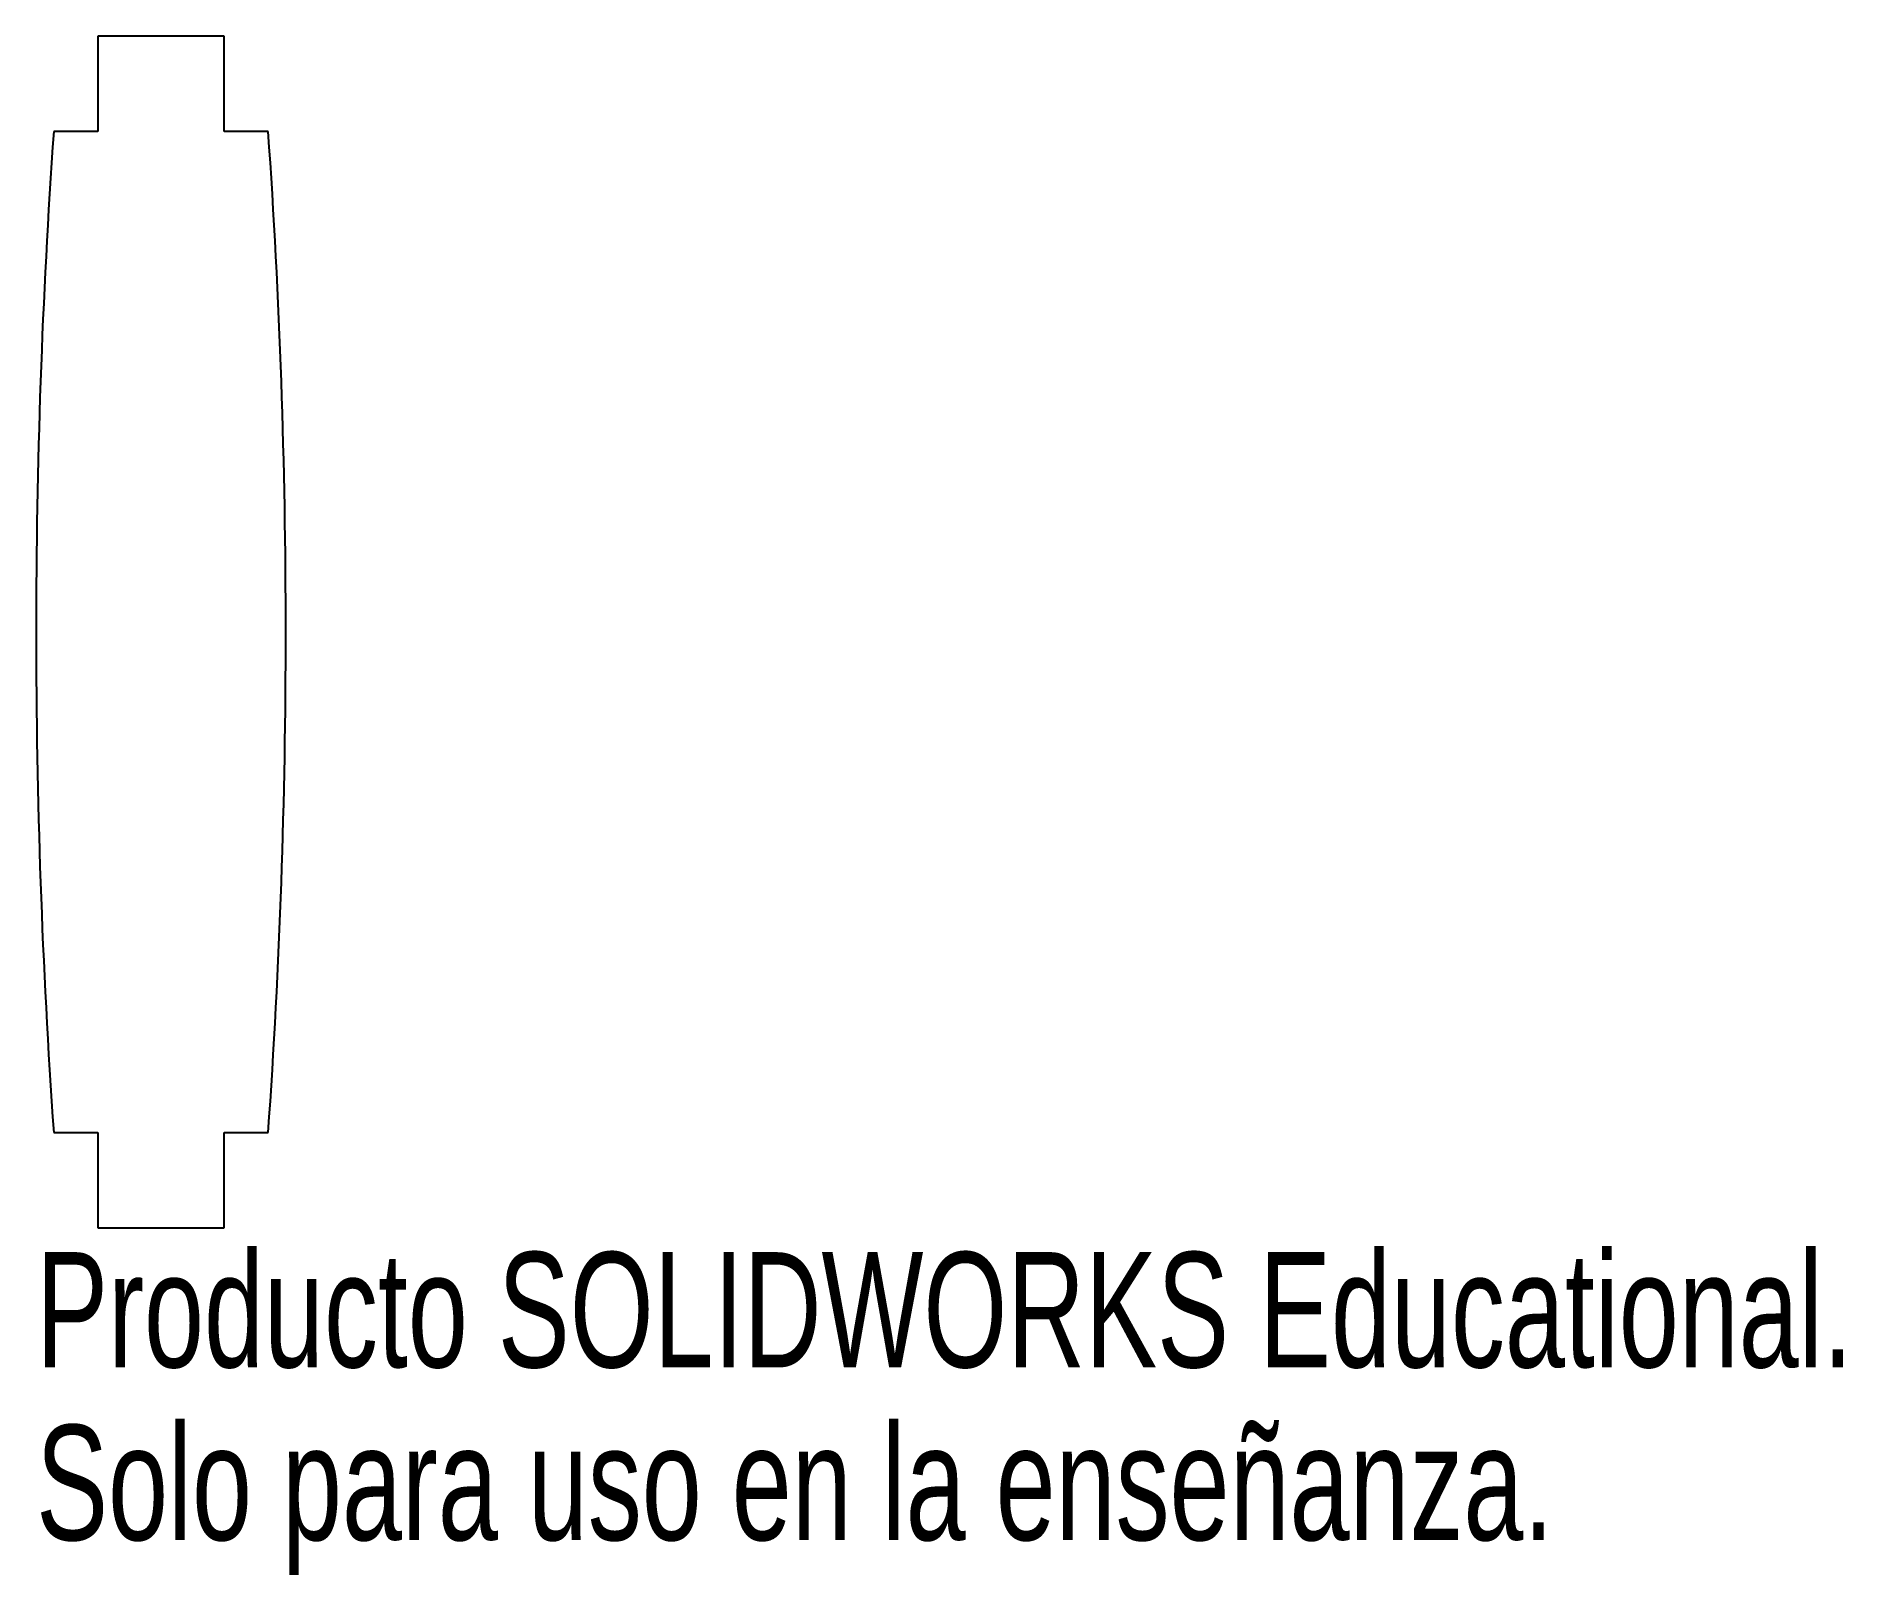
# Model space of a CAD drawing. Header units: millimetres. Extents: x -0.7 to 75, y -18.6 to 46.
import ezdxf

# ---------------------------------------------------------------- set-up
doc = ezdxf.new("R2010")
doc.units = ezdxf.units.MM
doc.styles.add('SLDTEXTSTYLE0', font='TXT', dxfattribs={"width": 0.7})

msp = doc.modelspace()

# ---------------------------------------------------------------- linework, layer by layer
at = {"color": 7, "linetype": 'Continuous', "lineweight": 25}
for p, q in [((7.15, 46), (1.85, 46)), ((1.85, 46), (1.85, 42)), ((7.15, 42), (7.15, 46)), ((1.85, 42), (0, 42)), ((9, 42), (7.15, 42)), ((0, 0), (1.85, 0)), ((1.85, 0), (1.85, -4)), ((7.15, -4), (7.15, 0)), ((7.15, 0), (9, 0)), ((1.85, -4), (7.15, -4))]:
    msp.add_line(p, q, dxfattribs=at)
for centre, start, end in [((299.264, 21), 175.98601, 184.01399), ((-290.264, 21), 355.98601, 4.01399)]:
    msp.add_arc(centre, 300, start, end, dxfattribs=at)

# ---------------------------------------------------------------- texts
at = {"color": 7, "linetype": 'Continuous', "char_height": 4.83362, "attachment_point": 1, "style": 'SLDTEXTSTYLE0'}
for s, insert in [('Producto SOLIDWORKS Educational.', (-0.736, -5.02)), ('Solo para uso en la enseñanza.', (-0.736, -12.27))]:
    msp.add_mtext(s, dxfattribs=dict(at, insert=insert))

doc.saveas('drawing.dxf')
